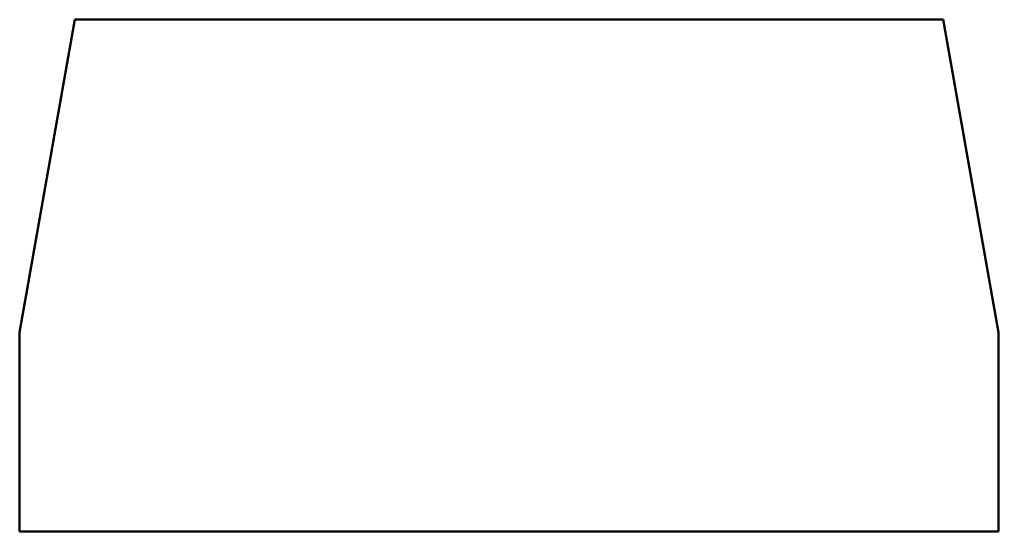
# Model space of a CAD drawing. Header units: millimetres. Extents: x 87 to 358, y 92 to 233.
import ezdxf

# ---------------------------------------------------------------- set-up
doc = ezdxf.new("R2010")
doc.units = ezdxf.units.MM
doc.header["$LTSCALE"] = 0.75
doc.layers.add('可见', color=7, linetype='Continuous', lineweight=50)

msp = doc.modelspace()

# ---------------------------------------------------------------- linework, layer by layer
at = {"layer": '可见'}
for p, q in [((102.598791, 233.394806), (87.346507, 146.894806)), ((342.523439, 233.394806), (102.598791, 233.394806)), ((357.775723, 146.894806), (342.523439, 233.394806)), ((87.346507, 146.894806), (87.346507, 91.894806)), ((357.775723, 146.894806), (357.775723, 91.894806)), ((357.775723, 91.894806), (87.346507, 91.894806))]:
    msp.add_line(p, q, dxfattribs=at)

doc.saveas('drawing.dxf')
